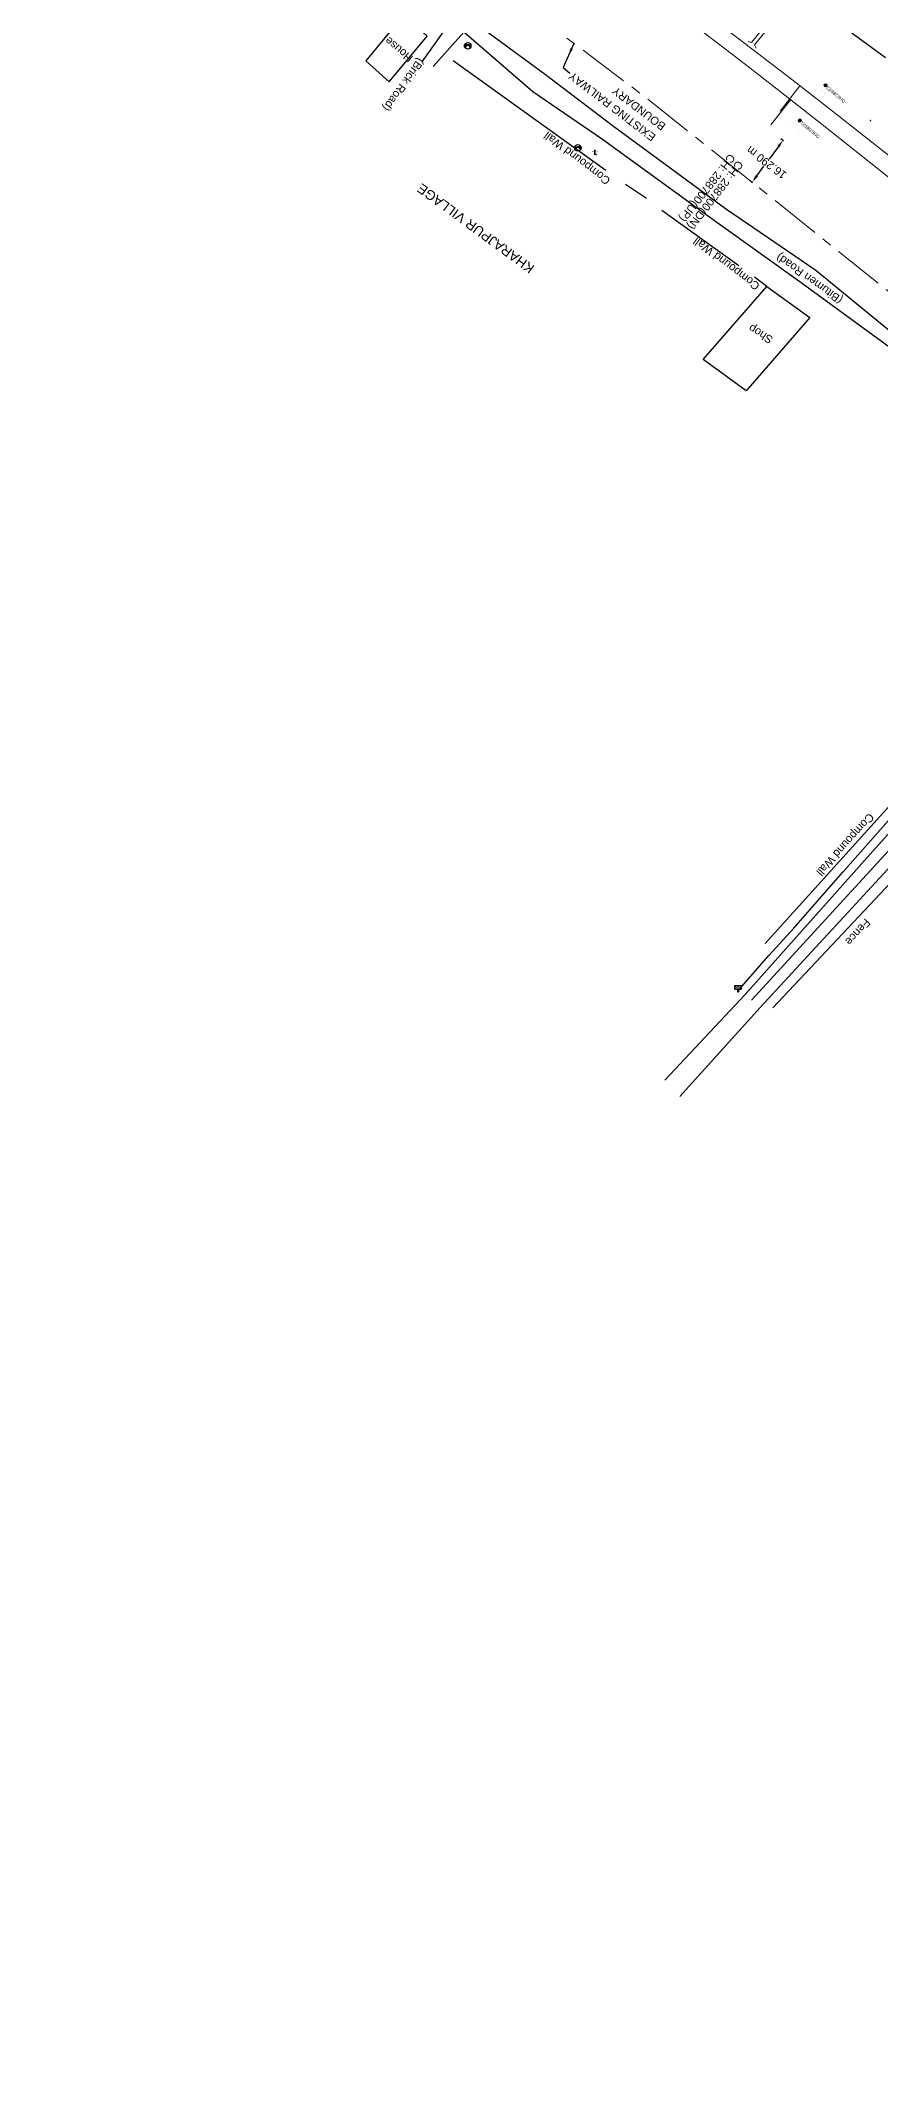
# Model space of a CAD drawing. Header units: metres. Extents: x 646303 to 662875, y 3366650 to 3378730.
# Drawn here: x 653661 to 653924, y 3372449 to 3373087 of the extents above; entities that cross this region are included whole.
import ezdxf
from ezdxf.enums import TextEntityAlignment as Align

# ---------------------------------------------------------------- set-up
doc = ezdxf.new("R2010")
doc.units = ezdxf.units.M
doc.header["$MEASUREMENT"] = 0
doc.header["$PDMODE"] = 3
doc.header["$PDSIZE"] = 0.5
doc.linetypes.add('CENTER', pattern=[50.8, 31.75, -6.35, 6.35, -6.35])
for name, color, linetype in [('Advertisement Board', 251, 'Continuous'), ('COMMERCIAL_BLD_PUC', 251, 'Continuous'), ('COMPOUND_WALL', 251, 'Continuous'), ('DFCC Boundary', 6, 'CENTER'), ('GI_UP', 251, 'Continuous'), ('LINK LINE', 190, 'Continuous'), ('NAME_BOARD', 251, 'Continuous'), ('PIPE_LINE_PETROLIUM', 7, 'Continuous'), ('RESIDENTIAL_BL_PUC', 251, 'Continuous'), ('Sign Board', 251, 'Continuous'), ('SUB_ROAD_CENTRE', 34, 'Continuous'), ('SUB_ROAD_EDGE', 34, 'Continuous'), ('Telephone_Pole', 251, 'Continuous'), ('TOPO_HAND_PUMP', 8, 'Continuous'), ('TOPO_TELEPHONE_POLE', 8, 'Continuous'), ('TOPO_TEXT', 251, 'Continuous'), ('Village Name', 7, 'Continuous')]:
    doc.layers.add(name, color=color, linetype=linetype)
for name, color, linetype, lineweight in [('BRIDGE DETAILS PLAN', 7, 'Continuous', 0), ('Existing Chainage', 7, 'Continuous', 0), ('Existing IR Track', 143, 'Continuous', 0), ('Existing Railway Boundary', 7, 'CENTER', 0), ('FENCE', 251, 'F-LINE', 0), ('OHE MAST', 8, 'Continuous', 0), ('OHE MAST TEXT', 8, 'Continuous', 0)]:
    doc.layers.add(name, color=color, linetype=linetype, lineweight=lineweight)
doc.styles.add('CUT-FILL', font='cut-fill.shx', dxfattribs={"height": 2})
doc.styles.add('NB', font='swissbo.ttf', dxfattribs={"height": 1.5})
doc.styles.get("Standard").update_dxf_attribs({"font": 'arial.ttf'})
doc.styles.add('Style-Arial', font='arial.ttf')
doc.styles.add('Vill txt', font='arial.ttf', dxfattribs={"height": 3})
doc.linetypes.add('F-LINE', pattern='A,0.6,["X",Standard,S=0.3,R=0,X=0,Y=-0.15],0.1', length=0.7)
doc.dimstyles.new('DIM', dxfattribs={"dimtxt": 2.5, "dimasz": 2.5, "dimexe": 0.18, "dimexo": 0.0625, "dimgap": 0.09, "dimtad": 0, "dimtih": 1, "dimtoh": 1, "dimdec": 3, "dimzin": 0, "dimdsep": 46, "dimtxsty": 'Standard', "dimcen": 0.09, "dimadec": 0, "dimazin": 0, "dimtfac": 1, "dimtdec": 3, "dimtofl": 0, "dimtmove": 0, "dimatfit": 3, "dimfxl": 1, "dimtolj": 1, "dimtzin": 0, "dimarcsym": 0})
doc.dimstyles.new('ISO-25', dxfattribs={"dimtxt": 2.5, "dimasz": 2.5, "dimexe": 1.25, "dimexo": 0.625, "dimtad": 1, "dimtxsty": 'Standard', "dimcen": 2.5, "dimadec": 0, "dimazin": 0, "dimtfac": 1, "dimtmove": 0, "dimatfit": 3, "dimfxl": 1, "dimarcsym": 0})

# ---------------------------------------------------------------- blocks, each defined once
blk = doc.blocks.new('GI310U')
at = {"layer": 'Advertisement Board'}
blk.add_hatch(color=256, dxfattribs=at).paths.add_polyline_path([(0.01, 0.02), (0.01, 0.02), (0, 0.05), (-0.01, 0.02), (-0.01, 0.02), (-0.01, 0), (0.01, 0)])
for points in [[(0.01, 0.02), (0, 0.05), (-0.01, 0.02)], [(0.01, 0.02), (0.01, 0), (-0.01, 0), (-0.01, 0.02)], [(-0.01, 0.02), (-0.01, 0.02)], [(0.01, 0.02), (0.01, 0.02)]]:
    blk.add_lwpolyline(points, dxfattribs=at)
at = {"layer": 'Sign Board'}
for p, q in [((0.04, 0.05), (-0.04, 0.05)), ((-0.04, 0.05), (-0.04, -0.04)), ((0.04, -0.04), (0.04, 0.05)), ((-0.04, -0.04), (0.04, -0.04))]:
    blk.add_line(p, q, dxfattribs=at)
at = {"layer": 'Sign Board', "style": 'CUT-FILL'}
blk.add_text('310', height=0.0291, dxfattribs=at).set_placement((-0.04, -0.03))
blk = doc.blocks.new('TP')
at = {"layer": 'Telephone_Pole'}
blk.add_hatch(color=8, dxfattribs=at).paths.add_polyline_path([(0.49, 0.08, -0.516403), (0.5, 0.04, 0.157799), (0.42, -0.19, 0.257253), (0.43, -0.21), (0.7, -0.4, 0.297943), (0.73, -0.4, 0.213635), (0.94, -0.09, 0.292624), (0.86, 0.1, 0.314672), (-0.86, 0.1, 0.297888), (-0.94, -0.1, 0.205841), (-0.73, -0.4, 0.297943), (-0.7, -0.4), (-0.43, -0.21, 0.257253), (-0.42, -0.19, 0.155164), (-0.5, 0.04, -0.510878), (-0.49, 0.08, -0.167449)])
at = {"layer": 'Telephone_Pole', "color": 8}
for p, q in [((-0.7, -0.4), (-0.43, -0.21)), ((-0.44, -0.22), (-0.44, -0.22)), ((0.7, -0.4), (0.43, -0.21)), ((0.44, -0.22), (0.44, -0.22))]:
    blk.add_line(p, q, dxfattribs=at)
blk.add_circle((0, 0), 1.03, dxfattribs=at)
for centre, radius, start, end in [((0.01, -1.13), 1.5, 55.36592, 125.23532), ((-0.48, 0.05), 0.0243, 109.21809, 217.46399), ((-0.82, -0.21), 0.402, 2.18439, 37.46399), ((0.01, -1.34), 1.5, 71.19434, 109.21809), ((0.82, -0.21), 0.402, 141.94645, 177.81561), ((0.48, 0.06), 0.0243, 321.94645, 71.19434), ((0.75, -0.06), 0.194, 350.12305, 55.36592), ((-0.44, -0.19), 0.0258, 304.47763, 2.18439), ((0.44, -0.19), 0.0258, 177.81561, 235.52237), ((0.72, -0.38), 0.0258, 235.52237, 301.88655), ((0.49, -0.01), 0.462, 301.88655, 350.12305)]:
    blk.add_arc(centre, radius, start, end, dxfattribs=at)
blk = doc.blocks.new('HP')
at = {"color": 8}
for points, const_width in [([(-0.75, 1.03), (-0.75, 1.29), (0, 1.29)], 0.108), ([(0, 0.17), (0, 1.76)], 0.541), ([(-0.04, 1.67), (1.03, 1.06), (1.42, 1.03)], 0.0676)]:
    blk.add_lwpolyline(points, dxfattribs=dict(at, const_width=const_width))
at = {"color": 8, "const_width": 0.0676}
blk.add_lwpolyline([(0, 0.17), (-0.41, 0.17), (-0.41, 0), (0.41, 0), (0.41, 0.17)], close=True, dxfattribs=at)
blk = doc.blocks.new('NB')
for p, q in [((-0.98, 0.82), (-0.98, 1.98)), ((-0.98, 1.98), (0.98, 1.98)), ((-0.98, 0.82), (0.98, 0.82)), ((-0.13, 0.82), (-0.13, 0)), ((-0.13, 0), (0.13, 0)), ((0.13, 0.82), (0.13, 0)), ((0.98, 1.98), (0.98, 0.82))]:
    blk.add_line(p, q)
at = {"style": 'NB', "width": 1.025371}
blk.add_text('NB', height=0.988, dxfattribs=at).set_placement((0, 1.4), align=Align.MIDDLE)
blk = doc.blocks.new('OHE MAST')
h = blk.add_hatch(color=256)
edge = h.paths.add_edge_path()
edge.add_arc((0, 0), 0.514, 0, 360)
at = {"const_width": 0.01, "flags": 128}
for points in [[(1.5, 3.5), (1.5, 2), (-1.5, 2), (-1.5, 3.5)], [(0, 2), (0, 0)]]:
    blk.add_lwpolyline(points, dxfattribs=at)
blk.add_circle((0, 0), 0.514)
blk = doc.blocks.new('*D7082')
at = {"layer": 'Defpoints', "color": 0, "linetype": 'Continuous', "transparency": 16777216}
for p in [(653892.51, 3373056.08), (653893.21, 3373055.56), (653882.84, 3373042.97)]:
    blk.add_point(p, dxfattribs=at)
at = {"layer": 'LINK LINE', "color": 0, "linetype": 'Continuous', "lineweight": -2, "transparency": 16777216}
for p, q in [((653891.73, 3373053.55), (653888.87, 3373049.67)), ((653892.56, 3373056.04), (653893.36, 3373055.45)), ((653885.03, 3373044.46), (653887.24, 3373047.47)), ((653882.89, 3373042.93), (653883.69, 3373042.34))]:
    blk.add_line(p, q, dxfattribs=at)
at = {"layer": 'LINK LINE', "color": 0, "linetype": 'Continuous', "transparency": 16777216}
for points in [[(653891.39, 3373053.8), (653892.06, 3373053.3), (653893.21, 3373055.56)], [(653884.69, 3373044.71), (653885.36, 3373044.22), (653883.54, 3373042.45)]]:
    blk.add_solid(points, dxfattribs=at)
at = {"layer": 'LINK LINE', "color": 0, "linetype": 'Continuous', "lineweight": 30, "transparency": 16777216, "insert": (653888.05, 3373048.57), "char_height": 2.5, "attachment_point": 5, "rotation": 143}
blk.add_mtext('\\A1;16.290 m', dxfattribs=at)

msp = doc.modelspace()

# ---------------------------------------------------------------- linework, layer by layer
at = {"layer": 'BRIDGE DETAILS PLAN', "color": 1, "linetype": 'Continuous'}
for points in [[(653882.2999, 3373086.3667), (653883.3962, 3373086.0901), (653892.4237, 3373097.2004), (653891.929, 3373098.2171)], [(653884.8198, 3373084.3185), (653884.325, 3373085.3352), (653893.3568, 3373096.4419), (653894.4531, 3373096.1653)]]:
    msp.add_lwpolyline(points, dxfattribs=at)
at = {"layer": 'COMMERCIAL_BLD_PUC', "linetype": 'Continuous'}
msp.add_polyline3d([(653868.278, 3372987.088, 273.363), (653888.154, 3373009.815, 270.447), (653901.614, 3373000.113, 271.601), (653881.6455, 3372977.2802, 271.601)], close=True, dxfattribs=at)
at = {"layer": 'COMPOUND_WALL', "linetype": 'Continuous'}
for points in [[(653837.847, 3373046.073, 269.67), (653790.183, 3373080.398, 270.046)], [(653850.544, 3373037.297, 269.214), (653843.957, 3373041.683, 269.264)], [(653879.433, 3373016.29, 269.825), (653855.359, 3373033.61, 269.909)], [(653888.154, 3373009.817, 270.448), (653884.299, 3373012.745, 270.133)], [(653946.827, 3372870.155, 270.222), (653887.622, 3372804.615, 268.033)]]:
    msp.add_polyline3d(points, dxfattribs=at)
at = {"layer": 'DFCC Boundary', "ltscale": 0.5, "flags": 128}
msp.add_lwpolyline([(655695.597, 3371812.1897), (655640.8822, 3371912.823), (655580.0449, 3371996.7158), (655509.7792, 3372062.0857), (655426.9534, 3372113.9756), (655342.6069, 3372167.9462), (655257.8854, 3372221.2222), (655173.2688, 3372275.363), (655087.3459, 3372327.2788), (655002.8598, 3372380.6107), (654914.5097, 3372429.9473), (654741.1355, 3372529.4419), (654650.033, 3372576.4159), (654568.6995, 3372626.155), (654571.9877, 3372630.6369), (654391.4686, 3372756.327), (654377.1337, 3372736.8494), (654004.4289, 3373016.6995), (654007.7887, 3373020.6424), (653690.5739, 3373253.6486), (653690.5425, 3373253.6059), (653433.8132, 3373453.1485), (653440.7668, 3373462.5592), (653208.8394, 3373636.5534), (653216.1698, 3373646.5105), (653142.1983, 3373700.8896), (653053.6963, 3373771.1122), (652994.4341, 3373810.5255), (652929.3691, 3373859.5713), (652860.9168, 3373902.1103), (652749.6028, 3373984.4705), (652631.2396, 3374070.7175), (652636.2281, 3374078.1704), (652537.912, 3374145.7283), (652392.904, 3374241.2711), (652388.7719, 3374235.6812), (652308.569, 3374304.8076), (652315.9256, 3374314.7669), (652103.9815, 3374448.7876), (652083.1937, 3374464.1943), (652072.7494, 3374471.9329), (652052.3219, 3374487.0684), (652038.1897, 3374497.5387), (652024.0173, 3374508.0388), (652009.8347, 3374518.5254), (651995.6683, 3374529), (651981.7515, 3374539.2836), (651967.8828, 3374549.5317), (651954.6903, 3374559.2866), (651941.4997, 3374569.04), (651923.9377, 3374582.0168), (651906.3215, 3374595.0337), (651892.0868, 3374605.5547), (651877.7985, 3374616.1153), (651861.6288, 3374628.0564), (651845.5071, 3374639.9619), (651829.5757, 3374651.7544), (651824.7911, 3374655.296), (651813.6747, 3374663.5244), (651797.4592, 3374675.4968), (651792.6217, 3374679.0685), (651809.3453, 3374701.6999), (651798.0335, 3374710.0518), (651782.3495, 3374721.6444), (651766.6655, 3374733.2369), (651750.5163, 3374745.1875), (651734.3118, 3374757.179), (651717.3274, 3374769.6994), (651700.4625, 3374782.1317), (651684.6001, 3374793.8578), (651668.5938, 3374805.6902), (651652.6806, 3374817.4203), (651636.8173, 3374829.1137), (651620.9269, 3374840.8662), (651604.9647, 3374852.6718), (651588.7459, 3374864.6312), (651572.5882, 3374876.5455), (651556.6943, 3374888.2868), (651540.8409, 3374899.9983), (651524.5553, 3374912.0488), (651508.2568, 3374924.109), (651492.7938, 3374935.5157), (651477.3997, 3374946.8715), (651461.3291, 3374958.7436), (651445.2311, 3374970.6359), (651429.3555, 3374982.3615), (651413.4375, 3374994.1184), (651396.6322, 3375006.522), (651379.7761, 3375018.963), (651363.6644, 3375030.8565), (651352.7728, 3375038.8965), (651331.6522, 3375054.4784), (651315.7738, 3375066.1947), (651299.7306, 3375078.0412), (651283.6239, 3375089.9346), (651273.9044, 3375097.1057), (651264.2377, 3375104.2378), (651243.4187, 3375119.6324), (651222.5077, 3375135.095), (651201.5462, 3375150.5784), (651180.4926, 3375166.1298), (651161.7365, 3375179.9701), (651143.0969, 3375193.7244), (651126.6442, 3375205.9373), (651110.0563, 3375218.2505), (651088.7204, 3375233.9244), (651067.5473, 3375249.4788), (651049.4448, 3375262.8672), (651031.0656, 3375276.4601), (651013.3004, 3375289.5618), (650995.6557, 3375302.5748), (650975.556, 3375317.4171), (650955.4878, 3375332.2363), (650948.8014, 3375337.1771), (650951.4372, 3375340.7501), (650937.0874, 3375351.3535), (650916.0918, 3375366.8677), (650897.9224, 3375380.2929), (650879.805, 3375393.6796), (650866.8386, 3375403.2309), (650853.9116, 3375412.7532), (650835.5886, 3375426.289), (650817.2946, 3375439.8035), (650797.968, 3375454.1206), (650778.7222, 3375468.3781), (650760.7655, 3375481.6337), (650742.8011, 3375494.8949), (650723.0807, 3375509.4255), (650703.3693, 3375523.9495), (650688.6613, 3375534.8372), (650673.8463, 3375545.804), (650653.7938, 3375560.6295), (650633.6894, 3375575.4932), (650612.6421, 3375591.0542), (650592.0153, 3375606.3042), (650570.0328, 3375622.5591), (650548.5001, 3375638.4814), (650530.5234, 3375651.793), (650512.3606, 3375665.2423), (650494.7465, 3375678.2665), (650476.9008, 3375691.462), (650459.2976, 3375704.4721), (650441.3132, 3375717.7633), (650427.1261, 3375728.1319), (650413.8099, 3375737.864), (650402.677, 3375746.2697), (650389.8486, 3375755.6668), (650377.7322, 3375764.5425), (650360.7275, 3375777.1141), (650343.7744, 3375789.6482), (650325.0342, 3375803.5254), (650306.3109, 3375817.39), (650287.6225, 3375831.2124), (650268.717, 3375845.1957), (650250.337, 3375858.8009), (650231.8256, 3375872.5033), (650215.4559, 3375884.6355), (650199.261, 3375896.6381), (650189.9351, 3375903.5429), (650184.6476, 3375907.4517), (650170.3331, 3375918.0338), (650153.2211, 3375930.7288), (650135.9365, 3375943.5518), (650119.2313, 3375955.9159), (650102.3769, 3375968.3905), (650085.2738, 3375981.0461), (650068.2078, 3375993.6742), (650052.7787, 3376005.1011), (650037.4384, 3376016.4621), (650022.1728, 3376027.766), (650006.9632, 3376039.0283), (649974.7512, 3376062.8762), (649961.4537, 3376072.7117), (649948.2091, 3376082.508), (649944.476, 3376085.2722), (649918.728, 3376050.5341), (649909.4316, 3376057.4177), (649896.4092, 3376067.0604), (649893.7832, 3376069.0128), (649891.1645, 3376070.9437), (649888.4639, 3376072.9569), (649875.744, 3376082.3694), (649867.5551, 3376088.4016), (649853.4118, 3376098.8745), (649839.2513, 3376109.3603), (649829.0749, 3376116.9005), (649827.2194, 3376118.2675), (649818.0867, 3376125.0366), (649808.8566, 3376131.8779), (649793.2502, 3376143.4201), (649777.6288, 3376154.9733), (649763.6321, 3376165.3144), (649749.5741, 3376175.7007), (649733.9228, 3376187.2754), (649718.3343, 3376198.8036), (649705.3241, 3376208.4391), (649692.3703, 3376218.0327), (649678.0208, 3376228.6769), (649663.5747, 3376239.3366), (649646.4625, 3376252.0623), (649634.6272, 3376260.744), (649624.9192, 3376267.9946), (649615.0208, 3376275.3876), (649599.9831, 3376286.4834), (649588.9857, 3376294.598), (649590.032, 3376296.0132), (649586.1685, 3376298.8639), (649569.3593, 3376311.3207), (649552.641, 3376323.7102), (649537.2353, 3376335.0739), (649521.9792, 3376346.327), (649506.2408, 3376358.0035), (649490.3575, 3376369.7875), (649475.7578, 3376380.5673), (649461.1933, 3376391.3211), (649445.4753, 3376402.9572), (649429.8494, 3376414.5253), (649414.4906, 3376425.9209), (649378.3483, 3376452.6365), (649368.4603, 3376459.9984), (649352.6509, 3376471.6682), (649336.6992, 3376483.4434), (649322.3941, 3376494.1037), (649307.6557, 3376505.0862), (649290.8736, 3376517.4208), (649273.972, 3376529.8435), (649258.1992, 3376541.4854), (649242.2966, 3376553.2232), (649226.5432, 3376564.8634), (649210.8826, 3376576.435), (649195.2207, 3376588.0769), (649179.5326, 3376599.7383), (649164.9134, 3376610.5118), (649150.5177, 3376621.1205), (649135.415, 3376632.3287), (649120.2337, 3376643.5954), (649107.8929, 3376652.6743), (649095.5927, 3376661.7234), (649079.5687, 3376673.5769), (649063.4846, 3376685.4748), (649046.5651, 3376697.9756), (649029.6506, 3376710.4727), (649013.3465, 3376722.5351), (648996.9805, 3376734.6431), (648980.3936, 3376746.8979), (648963.6626, 3376759.259), (648946.7453, 3376771.7643), (648929.6945, 3376784.3682), (648913.5118, 3376796.3614), (648897.2206, 3376808.435), (648876.2496, 3376823.9678), (648855.1325, 3376839.6089), (648839.3985, 3376851.2044), (648823.6596, 3376862.8037), (648806.187, 3376875.7235), (648788.7814, 3376888.5937), (648772.4766, 3376900.6763), (648756.1277, 3376912.7915), (648748.6058, 3376918.3049), (648733.321, 3376929.6306), (648718.1841, 3376940.8501), (648694.1574, 3376958.9078), (648686.9154, 3376964.1595), (648685.9321, 3376964.8321), (648667.95, 3376978.2197), (648649.3198, 3376992.1471), (648633.5557, 3377003.8368), (648617.684, 3377015.6038), (648613.3865, 3377018.7718), (648613.1308, 3377018.4261), (648605.39, 3377024.1325), (648593.439, 3377032.9404), (648576.5994, 3377045.3816), (648559.8787, 3377057.7351), (648542.9247, 3377070.3132), (648525.9483, 3377082.908), (648511.3109, 3377093.7409), (648496.5572, 3377104.6599), (648477.562, 3377118.7172), (648458.5464, 3377132.7896), (648451.3349, 3377138.2101), (648435.5918, 3377149.862), (648422.1096, 3377159.9046), (648408.3664, 3377170.0637), (648394.6863, 3377180.1761), (648381.6588, 3377189.818), (648368.6059, 3377199.4787), (648354.1188, 3377210.196), (648339.6473, 3377220.9017), (648325.8166, 3377231.1386), (648311.9735, 3377241.3853), (648297.2469, 3377252.2824), (648283.6168, 3377262.3688), (648282.6002, 3377260.9951), (648281.5015, 3377261.8082), (648268.446, 3377271.4578), (648255.3849, 3377281.1115), (648243.3023, 3377290.0413), (648231.5826, 3377298.7116), (648230.1246, 3377299.843), (648216.137, 3377310.1827), (648202.3989, 3377320.3379), (648187.9045, 3377331.0225), (648173.4524, 3377341.7035), (648159.964, 3377351.7009), (648146.3755, 3377361.7726), (648132.3698, 3377372.1252), (648118.3132, 3377382.5155), (648104.5683, 3377392.6752), (648090.8453, 3377402.8186), (648079.0331, 3377411.5788), (648067.1746, 3377420.3734), (648052.1864, 3377431.461), (648037.1291, 3377442.5999), (648023.4384, 3377452.7367), (648009.6421, 3377462.9518), (647998.5681, 3377471.1475), (647977.6651, 3377486.6371), (647970.8013, 3377491.7424), (647954.3046, 3377504.0127), (647940.5645, 3377514.1537), (647927.1436, 3377524.0583), (647912.5029, 3377534.9198), (647897.7662, 3377545.8524), (647883.3488, 3377556.5286), (647868.9785, 3377567.1699), (647855.3948, 3377577.2425), (647841.7032, 3377587.3948), (647828.8284, 3377596.8277), (647815.9828, 3377606.2395), (647798.869, 3377618.9232), (647787.996, 3377626.9816), (647769.1212, 3377640.9619), (647756.6675, 3377650.183), (647742.624, 3377660.5991), (647728.5049, 3377671.0713), (647713.635, 3377682.0926), (647698.699, 3377693.1628), (647681.9918, 3377705.517), (647665.4025, 3377717.7839), (647652.0515, 3377727.6811), (647638.8028, 3377737.5025), (647625.2604, 3377747.546), (647611.724, 3377757.585), (647601.846, 3377764.9047), (647586.5632, 3377776.2354), (647574.9107, 3377784.8659), (647552.1318, 3377801.7377), (647544.5766, 3377807.3492), (647531.2096, 3377817.2774), (647518.7824, 3377826.4783), (647506.3678, 3377835.6698), (647493.0662, 3377845.5438), (647479.7149, 3377855.4547), (647466.3541, 3377865.3556), (647452.9886, 3377875.26), (647440.1702, 3377884.755), (647427.3392, 3377894.2595), (647421.9004, 3377898.2902), (647422.4016, 3377898.9655), (647413.1507, 3377905.8213), (647398.5546, 3377916.6386), (647385.2867, 3377926.4568), (647372.1159, 3377936.2032), (647357.4127, 3377947.1112), (647351.2811, 3377951.6601), (647330.0092, 3377967.4105), (647317.4471, 3377976.6964), (647304.414, 3377986.3606), (647291.335, 3377996.0589), (647278.7541, 3378005.3917), (647266.0777, 3378014.7954), (647252.9457, 3378024.4462), (647239.9839, 3378033.9719), (647225.7512, 3378044.5255), (647211.5179, 3378055.0796), (647196.511, 3378066.208), (647181.4966, 3378077.3419), (647167.7872, 3378087.5064), (647154.0498, 3378097.6917), (647140.7668, 3378107.5414), (647127.4862, 3378117.3893), (647113.2521, 3378127.9375), (647099.0375, 3378138.4713), (647085.0268, 3378148.8592), (647070.9977, 3378159.2608), (647056.5444, 3378169.9697), (647042.0873, 3378180.6814), (647027.5624, 3378191.4464), (647013.0728, 3378202.1851), (646999.864, 3378211.9684), (646986.6741, 3378221.7376), (646973.6148, 3378231.4185), (646960.4875, 3378241.1499), (646945.7953, 3378252.0414), (646931.0256, 3378262.9902), (646930.6274, 3378263.2852), (646951.9475, 3378292.0562)], dxfattribs=at)
at = {"layer": 'Existing Chainage', "color": 0, "linetype": 'Continuous', "lineweight": 13, "flags": 128}
for points in [[(653892.287, 3373064.6519), (653898.3981, 3373072.5673)], [(653889.3524, 3373060.3482), (653895.5249, 3373068.2159)]]:
    msp.add_lwpolyline(points, dxfattribs=at)
at = {"layer": 'Existing IR Track', "flags": 128}
for points in [[(653869.8862, 3373094.3956), (653883.4506, 3373084.1069), (653895.3804, 3373074.8972), (653908.6909, 3373064.6211), (653923.2901, 3373053.0815), (653938.3175, 3373041.2032)], [(653866.9291, 3373090.4081), (653879.2122, 3373081.0115), (653892.2994, 3373070.7462), (653905.3893, 3373060.4775), (653920.0956, 3373048.773), (653934.8659, 3373037.0177)]]:
    msp.add_lwpolyline(points, dxfattribs=at)
at = {"layer": 'Existing Railway Boundary', "ltscale": 0.5, "flags": 128}
msp.add_lwpolyline([(654002.209, 3372947.3374), (653941.6142, 3372995.8875), (653885.0948, 3373041.1722), (653849.3973, 3373069.6171), (653743.2122, 3373149.4146), (653618.3148, 3373244.7252), (653580.9535, 3373273.9706), (653528.5753, 3373314.5086), (653337.2875, 3373455.6537), (653241.7142, 3373522.5487), (653184.8817, 3373562.8841), (653178.3209, 3373554.058), (653007.7255, 3373673.7874), (652924.822, 3373729.8796), (652907.72, 3373740.0209), (652904.5642, 3373745.0641), (652864.1809, 3373771.0185), (652862.8289, 3373763.9282), (652836.0798, 3373790.575), (652793.9064, 3373826.9777), (652786.3399, 3373815.8276), (652694.4321, 3373883.0097), (652615.3514, 3373944.3753), (652559.0758, 3373987.3078), (652463.6034, 3374028.6205), (652316.9711, 3374087.5745), (652144.3796, 3374095.1872)], dxfattribs=at)
at = {"layer": 'FENCE'}
msp.add_line((653998.774, 3372900.306, 269.182), (653890.052, 3372784.489, 269.285), dxfattribs=at)
at = {"layer": 'PIPE_LINE_PETROLIUM', "linetype": 'Continuous'}
msp.add_polyline3d([(653879.635, 3372790.333, 267.988), (653888.732, 3372800.789, 268.137), (653896.601, 3372809.38, 267.97), (653911.846, 3372826.89, 269.242), (653933.809, 3372851.745, 267.983), (653963.179, 3372883.694, 267.725)], dxfattribs=at)
at = {"layer": 'RESIDENTIAL_BL_PUC', "linetype": 'Continuous'}
msp.add_polyline3d([(653770.165, 3373073.748, 270.015), (653782.034, 3373088.078, 270.01), (653774.809, 3373094.719, 269.84), (653762.94, 3373080.389, 269.84)], close=True, dxfattribs=at)
at = {"layer": 'SUB_ROAD_CENTRE', "linetype": 'Continuous'}
msp.add_polyline3d([(654083.576, 3373009.852, 268.651), (654016.344, 3372931.984, 269.091), (653997.549, 3372912.543, 267.988), (653955.079, 3372865.53, 267.751), (653925.041, 3372832.32, 267.89), (653883.338, 3372786.901, 267.976)], dxfattribs=at)
at = {"layer": 'SUB_ROAD_EDGE', "linetype": 'Continuous'}
for points in [[(653929.957, 3372993.046, 267.813), (653903.436, 3373014.841, 267.904), (653875.222, 3373034.166, 267.928), (653840.208, 3373059.859, 267.774), (653818.977, 3373076.016, 267.885), (653786.552, 3373099.952, 267.851), (653772.01, 3373111.014, 267.928), (653735.097, 3373137.623, 268.045)], [(653780.453, 3373080.084, 268.472), (653788.928, 3373091.953, 268.03), (653783.961, 3373096.027, 267.937), (653770.038, 3373108.783, 267.92), (653733.522, 3373134.291, 267.996)], [(653927.808, 3372989.838, 267.74), (653898.893, 3373010.98, 267.881), (653872.518, 3373029.842, 267.898), (653836.781, 3373055.734, 267.808), (653815.069, 3373070.676, 267.852), (653793.548, 3373089.365, 267.983), (653783.92, 3373078.631, 268.437)], [(653994.934, 3372914.928, 267.955), (653952.581, 3372868.214, 267.668), (653922.114, 3372834.312, 267.806), (653881.392, 3372788.677, 267.897), (653856.236, 3372761.913, 268.143)], [(653861.003, 3372756.779, 268.125), (653886.084, 3372784.625, 267.959), (653928.358, 3372830.402, 267.705), (653957.919, 3372862.886, 267.618), (653983.689, 3372891.674, 267.719), (653994.301, 3372903.769, 267.72)]]:
    msp.add_polyline3d(points, dxfattribs=at)

# ---------------------------------------------------------------- block references
at = {"layer": 'GI_UP', "linetype": 'Continuous'}
msp.add_blockref('GI310U', (653920.48, 3373061.663, 269.505), dxfattribs=at)
at = {"layer": 'NAME_BOARD', "linetype": 'Continuous'}
msp.add_blockref('NB', (653879.144, 3372789.515, 268.241), dxfattribs=at)
at = {"layer": 'OHE MAST', "color": 2, "rotation": 143.3908318566117}
for p in [(653906.485, 3373072.71), (653898.435, 3373061.698)]:
    msp.add_blockref('OHE MAST', p, dxfattribs=at)
at = {"layer": 'TOPO_HAND_PUMP', "linetype": 'Continuous'}
msp.add_blockref('HP', (653834.429, 3373050.82, 268.068), dxfattribs=at)
at = {"layer": 'TOPO_TELEPHONE_POLE', "linetype": 'Continuous'}
for p in [(653794.708, 3373085.014, 269.983), (653829.135, 3373053.136, 269.982)]:
    msp.add_blockref('TP', p, dxfattribs=at)

# ---------------------------------------------------------------- texts
at = {"layer": 'Existing Chainage', "color": 0, "lineweight": 0, "insert": (653861.2751, 3373030.7191), "char_height": 2.5, "attachment_point": 6, "rotation": 231.8870194, "line_spacing_factor": 0.6, "style": 'Style-Arial'}
msp.add_mtext('CH: 288700(UP)', dxfattribs=at)
at = {"layer": 'Existing Chainage', "color": 0, "linetype": 'Continuous', "lineweight": 0, "insert": (653863.7991, 3373028.3566), "char_height": 2.5, "attachment_point": 6, "rotation": 232.329975, "line_spacing_factor": 0.6, "style": 'Style-Arial'}
msp.add_mtext('CH: 288700(DN)', dxfattribs=at)
at = {"layer": 'Existing Railway Boundary', "linetype": 'Continuous', "ltscale": 5}
for s, p in [('EXISTING RAILWAY', (653853.687, 3373057.0321)), ('BOUNDARY', (653856.7739, 3373060.4084))]:
    msp.add_text(s, height=2.5, rotation=142.672167, dxfattribs=at).set_placement(p)
at = {"layer": 'OHE MAST TEXT'}
for s, p in [('OHE288/22', (653909.6987, 3373069.8021)), ('OHE288/21', (653901.6487, 3373058.7901))]:
    msp.add_text(s, height=1, rotation=140, dxfattribs=at).set_placement(p, align=Align.MIDDLE_CENTER)
at = {"layer": 'SUB_ROAD_EDGE', "color": 8, "linetype": 'Continuous'}
msp.add_text('(Bitumen Road)', height=2.5, rotation=144.5334687, dxfattribs=at).set_placement((653912.0737, 3373006.224))
at = {"layer": 'TOPO_HAND_PUMP'}
msp.add_text('HP', height=0.5, dxfattribs=at).set_placement((653834.429, 3373050.82, 268.068))
at = {"layer": 'TOPO_TEXT'}
for s, rotation, p in [('House', 139.7597709, (653777.8182, 3373081.5453)), ('(Brick Road)', 234.4714561, (653779.3028, 3373081.499)), ('Compound Wall', 142.8529014, (653839.5006, 3373043.389)), ('Compound Wall', 142.8529014, (653886.1618, 3373010.4593)), ('Shop', 148.118347, (653890.3106, 3372993.8941)), ('Compound Wall', 227.9071884, (653920.0463, 3372845.517)), ('Fence', 227.9071884, (653918.893, 3372812.5614))]:
    msp.add_text(s, height=2.5, rotation=rotation, dxfattribs=at).set_placement(p)
at = {"layer": 'Village Name', "style": 'Vill txt'}
msp.add_text('KHARAJPUR VILLAGE', height=3, rotation=143.6729659, dxfattribs=at).set_placement((653797.2135, 3373027.9909), align=Align.MIDDLE_CENTER)

# ---------------------------------------------------------------- dimensions: what is measured, and where the dimension line sits
at = {"layer": 'LINK LINE', "linetype": 'Continuous', "lineweight": 30}
dim = msp.add_linear_dim(base=(653893.2115, 3373055.5607), p1=(653882.8427, 3373042.9667), p2=(653892.5125, 3373056.0762), angle=53.5870162, dimstyle='DIM', override={"dimpost": ' m'}, dxfattribs=at)
dim.commit()
dim.dimension.update_dxf_attribs({"geometry": '*D7082', "text_midpoint": (653888.0542, 3373048.5689), "dimtype": 129, "text_rotation": 143})

# ---------------------------------------------------------------- leaders
at = {"layer": 'Existing Railway Boundary', "linetype": 'Continuous', "ltscale": 5}
msp.add_leader([(653827.9051, 3373085.7684), (653824.4835, 3373078.2494), (653826.6297, 3373076.5178)], dimstyle='ISO-25', override={"dimtxt": 0.5, "dimtad": 0}, dxfattribs=at)

doc.saveas('drawing.dxf')
